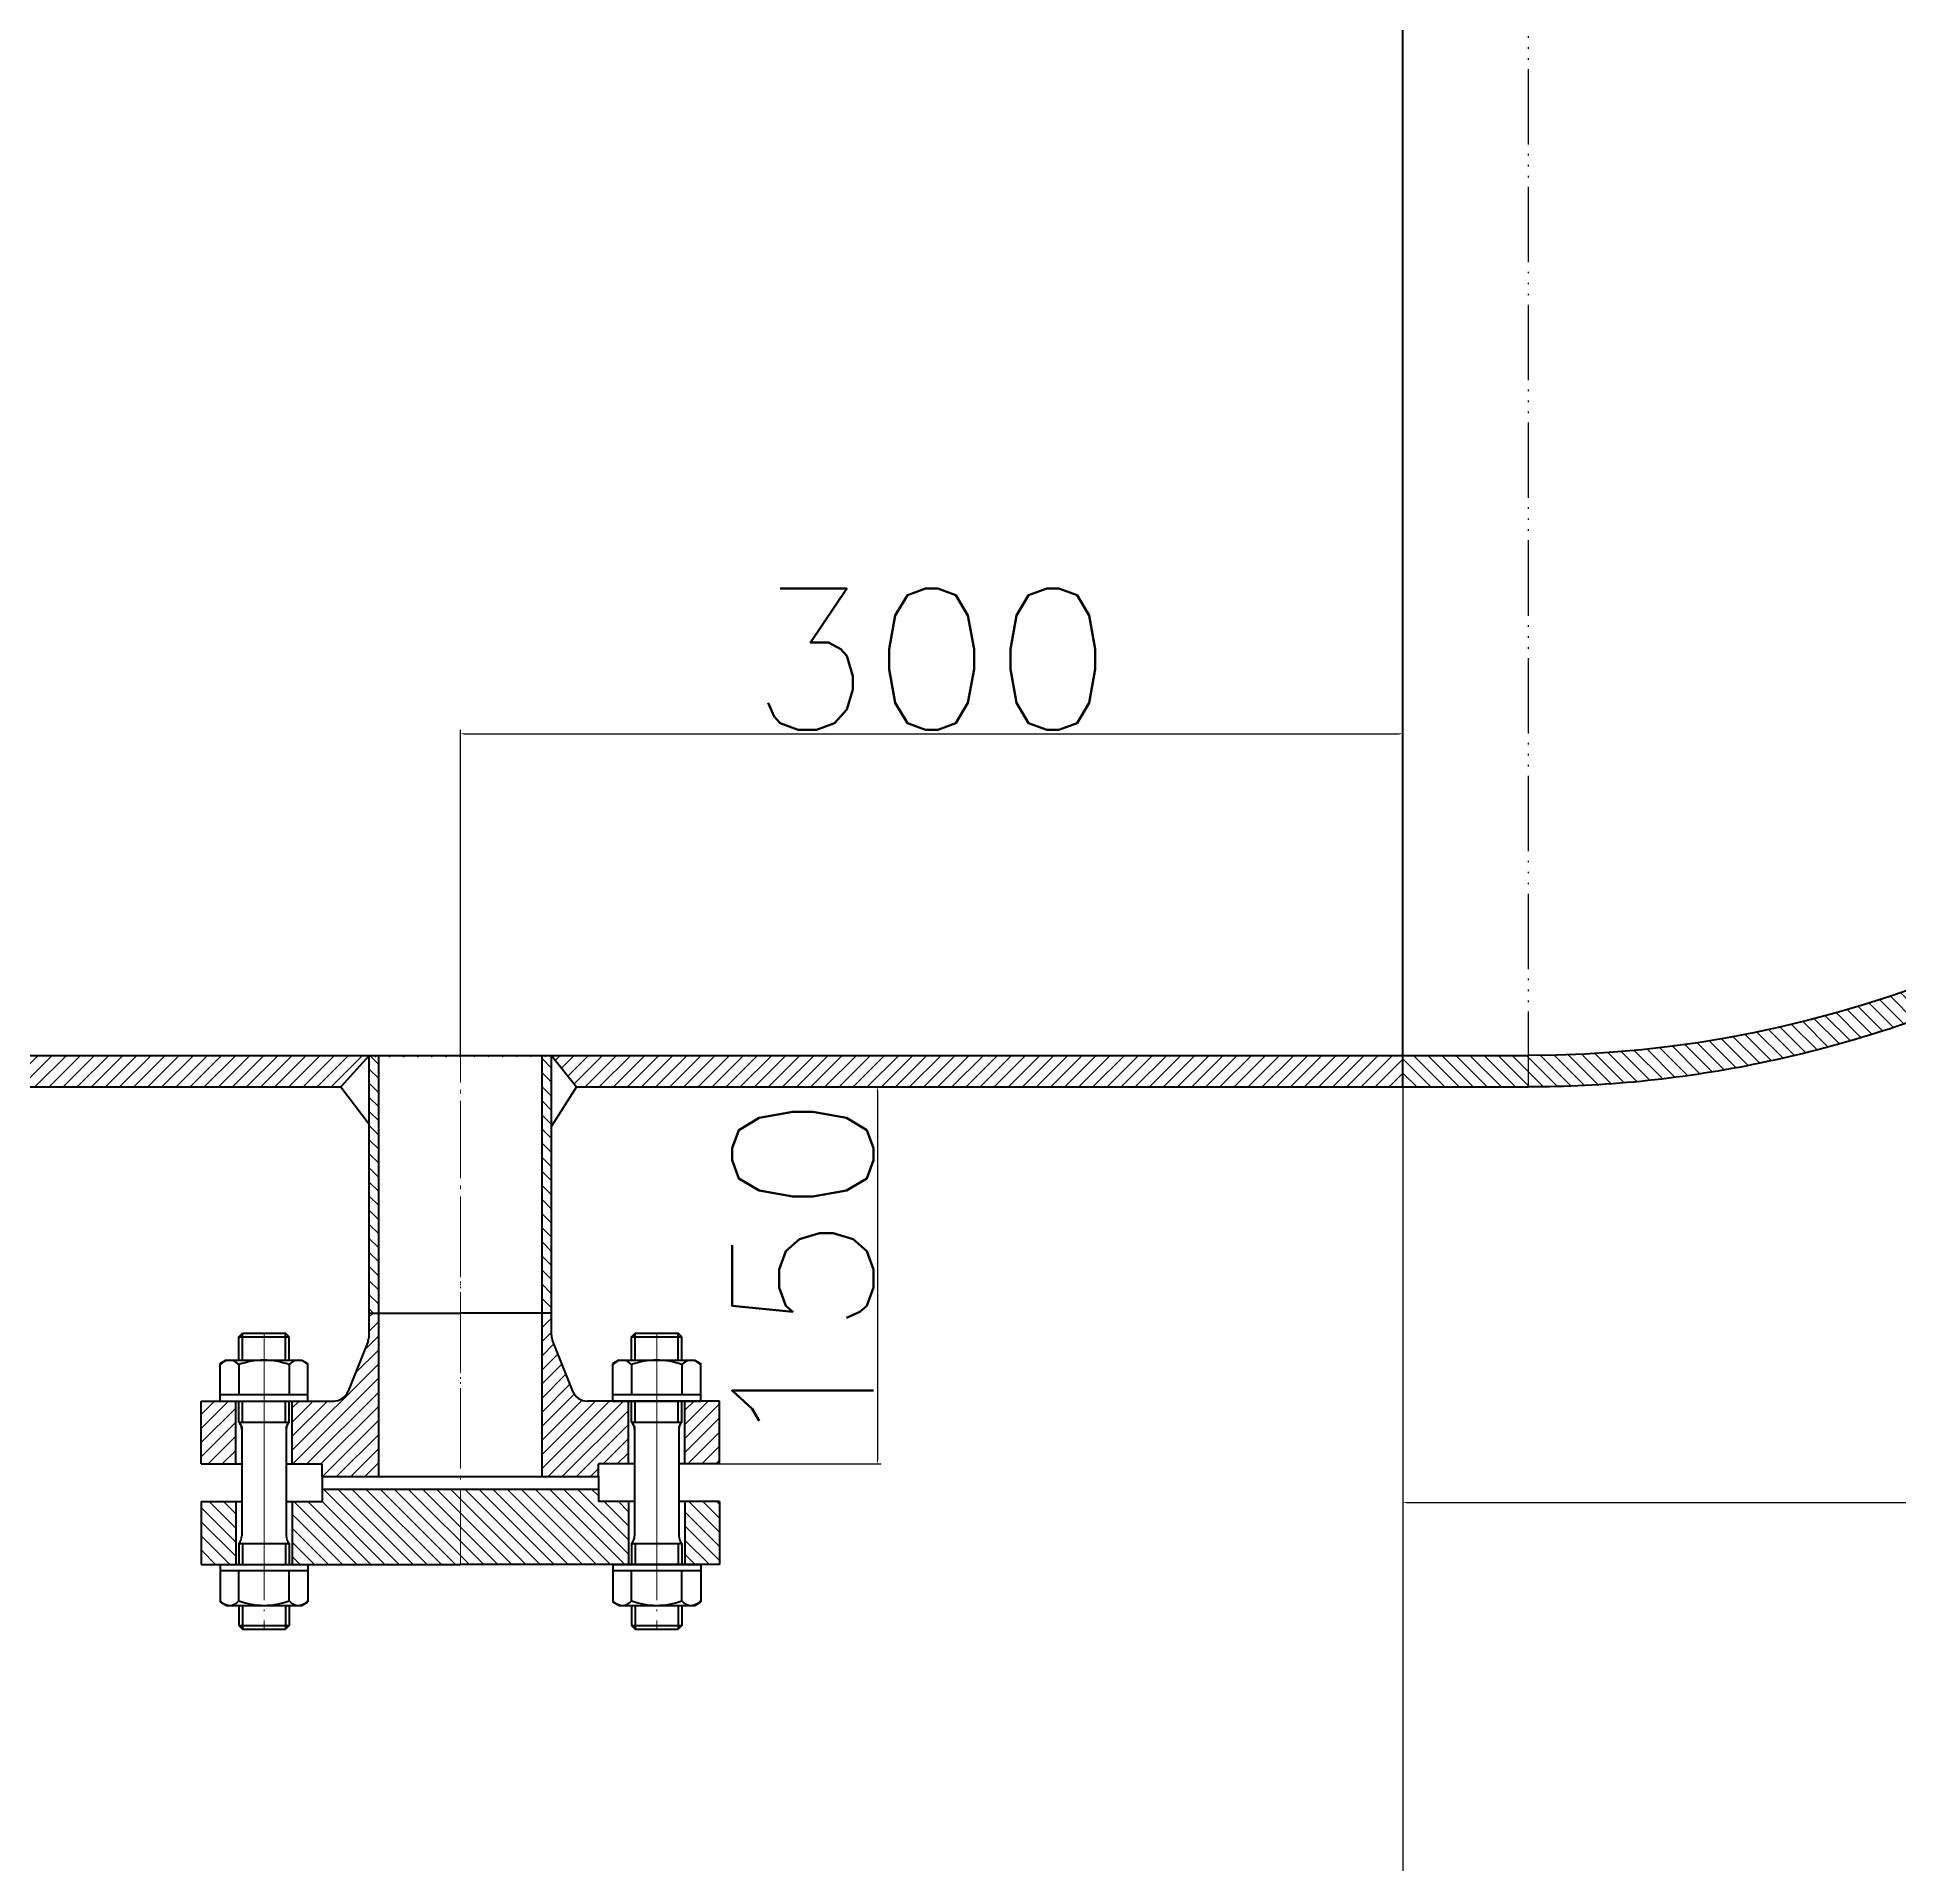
# Model space of a CAD drawing. Extents: x -11028 to 1475, y 2438 to 11279.
# Drawn here: x -2868 to -2276, y 6897 to 7478 of the extents above; entities that cross this region are included whole.
import ezdxf

# ---------------------------------------------------------------- set-up
doc = ezdxf.new("R2010")
doc.units = 0
doc.linetypes.add('ACAD_ISO04W100', pattern=[30.5, 24, -3, 0.5, -3])
doc.linetypes.add('ACAD_ISO05W100', pattern=[37.5, 24, -3, 0.5, -3, 0.5, -3, 0.5, -3])
doc.layers.get('DEFPOINTS').update_dxf_attribs({"linetype": 'CONTINUOUS', "lineweight": 13})
for name, color, linetype, lineweight in [('1粗实线', 3, 'CONTINUOUS', 40), ('2细实线', 7, 'CONTINUOUS', 25), ('3中心线', 30, 'ACAD_ISO04W100', 20), ('双点划线', 6, 'ACAD_ISO05W100', 30)]:
    doc.layers.add(name, color=color, linetype=linetype, lineweight=lineweight)
doc.styles.add('ST3', font='txt.shx', dxfattribs={"height": 45, "bigfont": 'intecad.shx'})
doc.dimstyles.get("Standard").update_dxf_attribs({"dimtxt": 0.18, "dimasz": 0.18, "dimexe": 0.18, "dimexo": 0.0625, "dimgap": 0.09, "dimtad": 0, "dimtih": 1, "dimtoh": 1, "dimdec": 4, "dimzin": 0, "dimdsep": 46, "dimtxsty": 'Standard', "dimcen": 0.09, "dimadec": 0, "dimazin": 0, "dimtfac": 1, "dimtdec": 4, "dimtofl": 0, "dimtmove": 0, "dimatfit": 3, "dimfxl": 0, "dimtolj": 1, "dimtzin": 0, "dimarcsym": 0})
doc.dimstyles.new('STANDARD$0', dxfattribs={"dimscale": 5, "dimtxt": 2.5, "dimasz": 2.5, "dimexe": 1.25, "dimexo": 0.625, "dimtad": 1, "dimdec": 4, "dimrnd": 1, "dimdsep": 46, "dimlunit": 6, "dimtxsty": 'Standard', "dimcen": -2.5, "dimadec": 0, "dimazin": 0, "dimtfac": 1, "dimtdec": 4, "dimtmove": 0, "dimatfit": 1, "dimfxl": 0, "dimtolj": 1, "dimtzin": 0, "dimarcsym": 0})

# ---------------------------------------------------------------- blocks, each defined once
blk = doc.blocks.new('*D23')
at = {"layer": '2细实线', "color": 7, "lineweight": -2}
for p, q in [((-1693.69, 8553.91), (-1693.69, 7010.34)), ((-2433.69, 7153.9), (-2433.69, 7010.34)), ((-2432.44, 7011.59), (-1694.94, 7011.59))]:
    blk.add_line(p, q, dxfattribs=at)
at = {"layer": '2细实线', "color": 7}
for points in [[(-2432.44, 7011.8), (-2432.44, 7011.38), (-2433.69, 7011.59)], [(-1694.94, 7011.8), (-1694.94, 7011.38), (-1693.69, 7011.59)]]:
    blk.add_solid(points, dxfattribs=at)
at = {"layer": 'DEFPOINTS', "color": 0}
for p in [(-1693.69, 8553.91), (-2433.69, 7153.9), (-1693.69, 7011.59)]:
    blk.add_point(p, dxfattribs=at)
at = {"layer": '2细实线', "color": 7, "insert": (-2078.69, 7035.34), "char_height": 45, "attachment_point": 5, "style": 'ST3'}
blk.add_mtext('\\A1;740', dxfattribs=at)
blk = doc.blocks.new('*D79')
at = {"layer": '1粗实线', "color": 7, "linetype": 'ByBlock', "lineweight": -2}
for p, q in [((-2733.69, 7153.84), (-2733.69, 7257.57)), ((-2732.44, 7256.32), (-2434.94, 7256.32)), ((-2433.69, 7153.9), (-2433.69, 7257.57))]:
    blk.add_line(p, q, dxfattribs=at)
at = {"layer": '1粗实线', "color": 7, "linetype": 'ByBlock'}
for points in [[(-2732.44, 7256.52), (-2732.44, 7256.11), (-2733.69, 7256.32)], [(-2434.94, 7256.52), (-2434.94, 7256.11), (-2433.69, 7256.32)]]:
    blk.add_solid(points, dxfattribs=at)
at = {"layer": 'DEFPOINTS', "color": 0, "linetype": 'ByBlock'}
for p in [(-2433.69, 7256.32), (-2733.69, 7153.84), (-2433.69, 7153.9)]:
    blk.add_point(p, dxfattribs=at)
at = {"layer": '1粗实线', "color": 7, "linetype": 'ByBlock', "insert": (-2583.69, 7280.07), "char_height": 45, "attachment_point": 5, "style": 'ST3'}
blk.add_mtext('\\A1;300', dxfattribs=at)
blk = doc.blocks.new('*D92')
at = {"layer": '2细实线', "color": 7, "linetype": 'ByBlock', "lineweight": -2}
for p, q in [((-2433.69, 7010.34), (-2433.69, 6518.8)), ((-9633.69, 6918.74), (-9633.69, 6518.8)), ((-9632.44, 6520.05), (-2434.94, 6520.05))]:
    blk.add_line(p, q, dxfattribs=at)
at = {"layer": '2细实线', "color": 7, "linetype": 'ByBlock'}
for points in [[(-9632.44, 6520.26), (-9632.44, 6519.85), (-9633.69, 6520.05)], [(-2434.94, 6520.26), (-2434.94, 6519.85), (-2433.69, 6520.05)]]:
    blk.add_solid(points, dxfattribs=at)
at = {"layer": 'DEFPOINTS', "color": 0, "linetype": 'ByBlock'}
for p in [(-2433.69, 7010.34), (-9633.69, 6918.74), (-2433.69, 6520.05)]:
    blk.add_point(p, dxfattribs=at)
at = {"layer": '2细实线', "color": 7, "linetype": 'ByBlock', "insert": (-6033.69, 6543.8), "char_height": 45, "attachment_point": 5, "style": 'ST3'}
blk.add_mtext('\\A1;7200', dxfattribs=at)
blk = doc.blocks.new('*D93')
at = {"layer": '2细实线', "color": 7, "linetype": 'ByBlock', "lineweight": -2}
for p, q in [((-10383.69, 8553.91), (-10383.69, 6352.51)), ((-1683.69, 8553.91), (-1683.69, 6352.51)), ((-10382.44, 6353.76), (-1684.94, 6353.76))]:
    blk.add_line(p, q, dxfattribs=at)
at = {"layer": '2细实线', "color": 7, "linetype": 'ByBlock'}
for points in [[(-10382.44, 6353.97), (-10382.44, 6353.55), (-10383.69, 6353.76)], [(-1684.94, 6353.97), (-1684.94, 6353.55), (-1683.69, 6353.76)]]:
    blk.add_solid(points, dxfattribs=at)
at = {"layer": 'DEFPOINTS', "color": 0, "linetype": 'ByBlock'}
for p in [(-10383.69, 8553.91), (-1683.69, 8553.91), (-1683.69, 6353.76)]:
    blk.add_point(p, dxfattribs=at)
at = {"layer": '2细实线', "color": 7, "linetype": 'ByBlock', "insert": (-6033.69, 6377.51), "char_height": 45, "attachment_point": 5, "style": 'ST3'}
blk.add_mtext('\\A1;~8700', dxfattribs=at)
blk = doc.blocks.new('*D94')
at = {"layer": '2细实线', "color": 7, "linetype": 'ByBlock', "lineweight": -2}
for p, q in [((-2655.07, 7143.9), (-2599.7, 7143.9)), ((-2600.95, 7142.65), (-2600.95, 7025.14)), ((-2651.19, 7023.89), (-2599.7, 7023.89))]:
    blk.add_line(p, q, dxfattribs=at)
at = {"layer": '2细实线', "color": 7, "linetype": 'ByBlock'}
for points in [[(-2601.16, 7142.65), (-2600.75, 7142.65), (-2600.95, 7143.9)], [(-2601.16, 7025.14), (-2600.75, 7025.14), (-2600.95, 7023.89)]]:
    blk.add_solid(points, dxfattribs=at)
at = {"layer": 'DEFPOINTS', "color": 0, "linetype": 'ByBlock'}
for p in [(-2655.07, 7143.9), (-2651.19, 7023.89), (-2600.95, 7023.89)]:
    blk.add_point(p, dxfattribs=at)
at = {"layer": '2细实线', "color": 7, "linetype": 'ByBlock', "insert": (-2624.7, 7083.9), "char_height": 45, "attachment_point": 5, "rotation": 90, "style": 'ST3'}
blk.add_mtext('\\A1;150', dxfattribs=at)

msp = doc.modelspace()

# ---------------------------------------------------------------- hatches: boundary and pattern name
at = {"layer": '2细实线', "linetype": 'ByBlock'}
h = msp.add_hatch(dxfattribs=at)
h.set_pattern_fill('ANSI31', color=256, angle=90, style=0)
h.paths.add_polyline_path([(-2393.68648, 9963.90449), (-2433.68648, 9963.90449), (-2428.13527, 9953.90449), (-2393.68648, 9953.90449)])
edge = h.paths.add_edge_path()
edge.add_spline(control_points=[(-2393.68384, 7143.90449), (-2369.85663, 7143.90467), (-2346.02996, 7146.27369), (-2297.65565, 7155.91094), (-2273.12144, 7163.38337), (-2224.66538, 7183.31119), (-2200.74336, 7195.76577), (-2153.76757, 7225.4801), (-2130.71333, 7242.73958), (-2085.70009, 7281.8503), (-2063.74081, 7303.70158), (-2021.12815, 7351.74896), (-2000.47472, 7377.94514), (-1960.67329, 7434.39904), (-1941.52535, 7464.65679), (-1904.92309, 7528.91231), (-1887.46887, 7562.91004), (-1854.42856, 7634.28626), (-1838.84256, 7671.66466), (-1809.69671, 7749.40746), (-1796.13694, 7789.77173), (-1771.18244, 7873.05955), (-1759.78777, 7915.98295), (-1739.28111, 8003.93462), (-1730.16915, 8048.96273), (-1714.32245, 8140.64656), (-1707.58774, 8187.3021), (-1696.56566, 8281.74582), (-1692.27831, 8329.5338), (-1686.19572, 8425.73507), (-1684.40048, 8474.14816), (-1683.32088, 8571.0855), (-1684.03651, 8619.60956), (-1687.97117, 8716.25347), (-1691.19019, 8764.37313), (-1700.09802, 8859.69731), (-1705.78681, 8906.90163), (-1719.5749, 8999.89415), (-1727.67417, 9045.68217), (-1746.19904, 9135.35651), (-1756.62461, 9179.24267), (-1779.69423, 9264.64842), (-1792.33823, 9306.16786), (-1819.71476, 9386.40094), (-1834.44722, 9425.11444), (-1865.85062, 9499.3266), (-1882.52148, 9534.82514), (-1917.63393, 9602.23239), (-1936.07543, 9634.14102), (-1974.54651, 9694.03039), (-1994.576, 9722.01113), (-2036.02805, 9773.74492), (-2057.45061, 9797.49804), (-2101.48278, 9840.51436), (-2124.09258, 9859.77764), (-2170.27991, 9893.58703), (-2193.85786, 9908.13305), (-2241.73999, 9932.31475), (-2266.04457, 9941.94986), (-2307.61369, 9953.99035), (-2324.76162, 9957.70531), (-2359.1686, 9962.66244), (-2376.42748, 9963.90449), (-2393.68648, 9963.90449)], knot_values=[6.283185307, 6.283185307, 6.283185307, 6.283185307, 6.382465344, 6.382465344, 6.48598263, 6.48598263, 6.589499915, 6.589499915, 6.693017201, 6.693017201, 6.796534487, 6.796534487, 6.900051773, 6.900051773, 7.003569058, 7.003569058, 7.107086344, 7.107086344, 7.21060363, 7.21060363, 7.314120916, 7.314120916, 7.417638201, 7.417638201, 7.521155487, 7.521155487, 7.624672773, 7.624672773, 7.728190059, 7.728190059, 7.831707344, 7.831707344, 7.93522463, 7.93522463, 8.038741916, 8.038741916, 8.142259202, 8.142259202, 8.245776487, 8.245776487, 8.349293773, 8.349293773, 8.452811059, 8.452811059, 8.556328345, 8.556328345, 8.65984563, 8.65984563, 8.763362916, 8.763362916, 8.866880202, 8.866880202, 8.970397488, 8.970397488, 9.073914773, 9.073914773, 9.177432059, 9.177432059, 9.280949345, 9.280949345, 9.35286182, 9.35286182, 9.424774295, 9.424774295, 9.424774295, 9.424774295], degree=3, periodic=0)
edge.add_line((-2393.68648, 9963.90449), (-2393.68648, 9953.90449))
edge.add_ellipse((-2393.68648, 8553.90449), major_axis=(0, 1400), ratio=0.5, start_angle=-179.99978996, end_angle=0, ccw=False)
edge.add_line((-2393.68648, 7153.90441), (-2393.68648, 7143.90443))
h = msp.add_hatch(dxfattribs=at)
h.set_pattern_fill('ANSI31', color=256, style=0)
edge = h.paths.add_edge_path()
edge.add_line((-8723.68648, 7143.90449), (-2771.75099, 7143.90449))
edge.add_line((-8385.33607, 7153.90449), (-2433.68648, 7153.90449))
h = msp.add_hatch(dxfattribs=at)
h.set_pattern_fill('ANSI31', color=256, style=0)
h.paths.add_polyline_path([(-3033.68648, 7133.90449), (-3043.68648, 7133.90449), (-3043.68648, 6907.90449), (-3033.68648, 6907.90449)])
h.paths.add_polyline_path([(-2762.70551, 7153.90449), (-3093.68648, 7153.90449), (-3093.68648, 7143.90449), (-2913.68648, 7143.90449), (-2771.79091, 7143.90449)])
h = msp.add_hatch(dxfattribs=at)
h.set_pattern_fill('ANSI31', color=256, style=0)
h.paths.add_polyline_path([(-2680.18648, 7043.89136), (-2685.18728, 7043.89136), (-2693.30131, 7043.89136, -0.306678442), (-2697.94369, 7047.0344), (-2704.32886, 7062.99732, -0.095414572), (-2704.68648, 7064.85427), (-2704.68648, 7071.89136), (-2707.68648, 7071.89136), (-2707.68648, 7019.89136), (-2689.68648, 7019.89136), (-2689.68648, 7023.89136), (-2680.18648, 7023.89136)])
h.paths.add_polyline_path([(-2651.18648, 7043.89136), (-2662.18648, 7043.89136), (-2662.18648, 7023.89136), (-2651.18648, 7023.89136)])
h.paths.add_polyline_path([(-2759.68648, 7071.89136), (-2762.68648, 7071.89136), (-2762.68648, 7064.85427, -0.095414572), (-2763.04409, 7062.99732), (-2769.42926, 7047.0344, -0.306678442), (-2774.07164, 7043.89136), (-2787.18648, 7043.89136), (-2787.18648, 7023.89136), (-2777.68648, 7023.89136), (-2777.68648, 7019.89136), (-2759.68648, 7019.89136)])
h.paths.add_polyline_path([(-2805.18648, 7043.89136), (-2810.18728, 7043.89136), (-2816.18648, 7043.89136), (-2816.18648, 7023.89136), (-2805.18648, 7023.89136)])
h.paths.add_polyline_path([(-2433.68648, 7153.90449), (-2704.68448, 7153.90449), (-2696.76184, 7143.90449), (-2433.68648, 7143.90449)])
h = msp.add_hatch(dxfattribs=at)
h.set_pattern_fill('ANSI31', color=256, angle=90, style=0)
h.paths.add_polyline_path([(-2759.68648, 7153.90449), (-2762.68648, 7153.90449), (-2762.68648, 7071.89136), (-2759.68648, 7071.89136)])
h.paths.add_polyline_path([(-2704.68648, 7153.90449), (-2707.68648, 7153.90449), (-2707.68648, 7071.89136), (-2704.68648, 7071.89136)])
h = msp.add_hatch(dxfattribs=at)
h.set_pattern_fill('ANSI31', color=256, angle=90, style=0)
h.paths.add_polyline_path([(-2393.68648, 7153.90449), (-2433.68648, 7153.90449), (-2433.68648, 7143.90449), (-2393.68648, 7143.90449)])
h = msp.add_hatch(dxfattribs=at)
h.set_pattern_fill('ANSI31', color=256, angle=90, style=0)
h.paths.add_polyline_path([(-2733.68648, 7015.89136), (-2777.68648, 7015.89136), (-2777.68648, 7011.89136), (-2787.18648, 7011.89136), (-2787.18648, 6991.89136), (-2782.18568, 6991.89136), (-2733.68648, 6991.89136)])
h.paths.add_polyline_path([(-2805.18648, 7011.89136), (-2816.18648, 7011.89136), (-2816.18648, 6991.89136), (-2805.18648, 6991.89136)])
h.paths.add_polyline_path([(-2680.18648, 7011.89136), (-2689.68648, 7011.89136), (-2689.68648, 7015.89136), (-2733.68648, 7015.89136), (-2733.68648, 6991.89136), (-2680.18648, 6991.89136)])
h.paths.add_polyline_path([(-2651.18648, 7011.89136), (-2662.18648, 7011.89136), (-2662.18648, 6991.89136), (-2657.18568, 6991.89136), (-2651.18648, 6991.89136)])

# ---------------------------------------------------------------- linework, layer by layer
at = {"layer": '1粗实线'}
for p, q in [((-2433.68648, 7143.90449), (-2433.68648, 9963.90449)), ((-2762.68648, 7064.85427), (-2762.68648, 7153.92544)), ((-2759.68648, 7019.89136), (-2759.68648, 7153.92449)), ((-2707.68648, 7019.89136), (-2707.68648, 7153.90796)), ((-2704.68648, 7064.85427), (-2704.68648, 7153.90701)), ((-2433.68648, 7153.90449), (-2393.68648, 7153.90449)), ((-2433.68648, 7143.90449), (-2393.68648, 7143.90449)), ((-2762.68648, 7071.89136), (-2733.68648, 7071.89136)), ((-2704.68648, 7071.89136), (-2733.68648, 7071.89136)), ((-2804.17848, 7064.35612), (-2802.99448, 7065.54012)), ((-2804.17848, 7056.91536), (-2804.17848, 7064.35612)), ((-2804.17848, 7064.35612), (-2788.19448, 7064.35612)), ((-2802.99448, 7056.91536), (-2802.99448, 7065.54012)), ((-2802.99448, 7065.54012), (-2789.37848, 7065.54012)), ((-2789.37848, 7056.91536), (-2789.37848, 7065.54012)), ((-2788.19448, 7064.35612), (-2789.37848, 7065.54012)), ((-2788.19448, 7056.91536), (-2788.19448, 7064.35612)), ((-2763.04409, 7062.99732), (-2769.42926, 7047.0344)), ((-2704.32886, 7062.99732), (-2697.94369, 7047.0344)), ((-2679.17848, 7064.35612), (-2677.99448, 7065.54012)), ((-2679.17848, 7056.91536), (-2679.17848, 7064.35612)), ((-2679.17848, 7064.35612), (-2663.19448, 7064.35612)), ((-2677.99448, 7056.91536), (-2677.99448, 7065.54012)), ((-2677.99448, 7065.54012), (-2664.37848, 7065.54012)), ((-2664.37848, 7056.91536), (-2664.37848, 7065.54012)), ((-2663.19448, 7064.35612), (-2664.37848, 7065.54012)), ((-2663.19448, 7056.91536), (-2663.19448, 7064.35612)), ((-2808.27349, 7056.91536), (-2810.18728, 7055.81043)), ((-2810.18728, 7043.89136), (-2810.18728, 7055.81043)), ((-2808.27349, 7056.91536), (-2784.09946, 7056.91536)), ((-2804.17848, 7055.50383), (-2804.17848, 7045.95722)), ((-2788.19448, 7055.50383), (-2788.19448, 7045.95722)), ((-2784.09946, 7056.91536), (-2782.18568, 7055.81043)), ((-2782.18568, 7043.89136), (-2782.18568, 7055.81043)), ((-2683.27349, 7056.91536), (-2685.18728, 7055.81043)), ((-2685.18728, 7043.89136), (-2685.18728, 7055.81043)), ((-2683.27349, 7056.91536), (-2659.09946, 7056.91536)), ((-2679.17848, 7055.50383), (-2679.17848, 7045.95722)), ((-2663.19448, 7055.50383), (-2663.19448, 7045.95722)), ((-2659.09946, 7056.91536), (-2657.18568, 7055.81043)), ((-2657.18568, 7043.89136), (-2657.18568, 7055.81043)), ((-2810.18728, 7045.95722), (-2782.18568, 7045.95722)), ((-2685.18728, 7045.95722), (-2657.18568, 7045.95722)), ((-2816.18648, 7023.89136), (-2816.18648, 7043.89136)), ((-2816.18648, 7043.89136), (-2774.07164, 7043.89136)), ((-2810.18728, 7043.89136), (-2782.18568, 7043.89136)), ((-2805.18648, 7023.89136), (-2805.18648, 7043.89136)), ((-2804.17848, 7037.21731), (-2804.17848, 7043.89136)), ((-2802.99448, 7037.21731), (-2802.99448, 7043.89136)), ((-2789.37848, 7037.21731), (-2789.37848, 7043.89136)), ((-2788.19448, 7037.21731), (-2788.19448, 7043.89136)), ((-2787.18648, 7023.89136), (-2787.18648, 7043.89136)), ((-2651.18648, 7043.89136), (-2693.30131, 7043.89136)), ((-2685.18728, 7043.89136), (-2657.18568, 7043.89136)), ((-2680.18648, 7023.89136), (-2680.18648, 7043.89136)), ((-2679.17848, 7037.21731), (-2679.17848, 7043.89136)), ((-2677.99448, 7037.21731), (-2677.99448, 7043.89136)), ((-2664.37848, 7037.21731), (-2664.37848, 7043.89136)), ((-2663.19448, 7037.21731), (-2663.19448, 7043.89136)), ((-2662.18648, 7023.89136), (-2662.18648, 7043.89136)), ((-2651.18648, 7023.89136), (-2651.18648, 7043.89136)), ((-2804.17411, 7037.21731), (-2788.19448, 7037.21731)), ((-2803.23881, 7035.89136), (-2803.23881, 7000.96048)), ((-2789.13414, 7035.89136), (-2789.13414, 7000.96048)), ((-2679.17411, 7037.21731), (-2663.19448, 7037.21731)), ((-2678.23881, 7035.89136), (-2678.23881, 7000.96048)), ((-2664.13414, 7035.89136), (-2664.13414, 7000.96048)), ((-2816.18648, 7023.89136), (-2803.23881, 7023.89136)), ((-2789.13414, 7023.89136), (-2777.68648, 7023.89136)), ((-2777.68648, 7019.89136), (-2777.68648, 7023.89136)), ((-2689.68648, 7019.89136), (-2689.68648, 7023.89136)), ((-2678.23881, 7023.89136), (-2689.68648, 7023.89136)), ((-2651.18648, 7023.89136), (-2664.13414, 7023.89136)), ((-2777.68648, 7019.89136), (-2689.68648, 7019.89136)), ((-2777.68648, 7015.89136), (-2777.68648, 7011.89136)), ((-2777.68648, 7015.89136), (-2689.68648, 7015.89136)), ((-2689.68648, 7015.89136), (-2689.68648, 7011.89136)), ((-2816.18648, 7011.89136), (-2816.18648, 6991.89136)), ((-2816.18648, 7011.89136), (-2803.23881, 7011.89136)), ((-2805.18648, 7011.89136), (-2805.18648, 6991.89136)), ((-2789.13414, 7011.89136), (-2777.68648, 7011.89136)), ((-2787.18648, 7011.89136), (-2787.18648, 6991.89136)), ((-2678.23881, 7011.89136), (-2689.68648, 7011.89136)), ((-2680.18648, 7011.89136), (-2680.18648, 6991.89136)), ((-2651.18648, 7011.89136), (-2664.13414, 7011.89136)), ((-2662.18648, 7011.89136), (-2662.18648, 6991.89136)), ((-2651.18648, 7011.89136), (-2651.18648, 6991.89136)), ((-2804.17848, 6998.56541), (-2804.17848, 6991.89136)), ((-2804.17411, 6998.56541), (-2788.19448, 6998.56541)), ((-2802.99448, 6998.56541), (-2802.99448, 6991.89136)), ((-2789.37848, 6998.56541), (-2789.37848, 6991.89136)), ((-2788.19448, 6998.56541), (-2788.19448, 6991.89136)), ((-2679.17848, 6998.56541), (-2679.17848, 6991.89136)), ((-2679.17411, 6998.56541), (-2663.19448, 6998.56541)), ((-2677.99448, 6998.56541), (-2677.99448, 6991.89136)), ((-2664.37848, 6998.56541), (-2664.37848, 6991.89136)), ((-2663.19448, 6998.56541), (-2663.19448, 6991.89136)), ((-2816.18648, 6991.89136), (-2733.68648, 6991.89136)), ((-2810.18728, 6991.89136), (-2810.18728, 6979.97228)), ((-2810.18728, 6991.89136), (-2782.18568, 6991.89136)), ((-2782.18568, 6991.89136), (-2782.18568, 6979.97228)), ((-2651.18648, 6991.89136), (-2733.68648, 6991.89136)), ((-2685.18728, 6991.89136), (-2685.18728, 6979.97228)), ((-2685.18728, 6991.89136), (-2657.18568, 6991.89136)), ((-2657.18568, 6991.89136), (-2657.18568, 6979.97228)), ((-2810.18728, 6989.99764), (-2782.18568, 6989.99764)), ((-2804.17848, 6980.27888), (-2804.17848, 6989.99764)), ((-2788.19448, 6980.27888), (-2788.19448, 6989.99764)), ((-2685.18728, 6989.99764), (-2657.18568, 6989.99764)), ((-2679.17848, 6980.27888), (-2679.17848, 6989.99764)), ((-2663.19448, 6980.27888), (-2663.19448, 6989.99764)), ((-2808.27349, 6978.86736), (-2810.18728, 6979.97228)), ((-2784.09946, 6978.86736), (-2782.18568, 6979.97228)), ((-2683.27349, 6978.86736), (-2685.18728, 6979.97228)), ((-2659.09946, 6978.86736), (-2657.18568, 6979.97228)), ((-2808.27349, 6978.86736), (-2784.09946, 6978.86736)), ((-2804.17848, 6978.86736), (-2804.17848, 6972.48901)), ((-2802.99448, 6978.86736), (-2802.99448, 6971.30501)), ((-2789.37848, 6978.86736), (-2789.37848, 6971.30501)), ((-2788.19448, 6978.86736), (-2788.19448, 6972.48901)), ((-2683.27349, 6978.86736), (-2659.09946, 6978.86736)), ((-2679.17848, 6978.86736), (-2679.17848, 6972.48901)), ((-2677.99448, 6978.86736), (-2677.99448, 6971.30501)), ((-2664.37848, 6978.86736), (-2664.37848, 6971.30501)), ((-2663.19448, 6978.86736), (-2663.19448, 6972.48901)), ((-2804.17848, 6972.48901), (-2788.19448, 6972.48901)), ((-2804.17848, 6972.48901), (-2802.99448, 6971.30501)), ((-2802.99448, 6971.30501), (-2789.37848, 6971.30501)), ((-2788.19448, 6972.48901), (-2789.37848, 6971.30501)), ((-2679.17848, 6972.48901), (-2663.19448, 6972.48901)), ((-2679.17848, 6972.48901), (-2677.99448, 6971.30501)), ((-2677.99448, 6971.30501), (-2664.37848, 6971.30501)), ((-2663.19448, 6972.48901), (-2664.37848, 6971.30501))]:
    msp.add_line(p, q, dxfattribs=at)
at = {"layer": '1粗实线', "linetype": 'ByBlock'}
for p, q in [((-8385.33607, 7153.90449), (-2433.68648, 7153.90449)), ((-2762.68648, 7153.92544), (-2771.76926, 7143.92832)), ((-2704.68648, 7153.90701), (-2696.76184, 7143.90449)), ((-8723.68648, 7143.90449), (-2771.75099, 7143.90449)), ((-2771.76926, 7143.92832), (-2762.68648, 7132.0771)), ((-2696.76184, 7143.90449), (-2704.68648, 7131.43108)), ((-2696.76184, 7143.90449), (-2433.68648, 7143.90449)), ((-2777.68648, 7019.89136), (-2777.68648, 7015.89136)), ((-2689.68648, 7019.89136), (-2689.68648, 7015.89136))]:
    msp.add_line(p, q, dxfattribs=at)
at = {"layer": '1粗实线'}
for centre, radius, start, end in [((-2767.68648, 7064.85427), 5, 338.19859051, 0), ((-2699.68648, 7064.85427), 5, 180, 201.80140949), ((-2807.11911, 7053.15536), 3.76333, 38.61185154, 144.61510216), ((-2796.18648, 7033.58444), 23.33092, 69.96770504, 110.03229496), ((-2785.25384, 7053.15536), 3.76333, 35.38489784, 141.38814846), ((-2682.11911, 7053.15536), 3.76333, 38.61185154, 144.61510216), ((-2671.18648, 7033.58444), 23.33092, 69.96770504, 110.03229496), ((-2660.25384, 7053.15536), 3.76333, 35.38489784, 141.38814846), ((-2774.07164, 7048.89136), 5, 270, 338.19859051), ((-2693.30131, 7048.89136), 5, 201.80140949, 270), ((-2806.7908, 7034.8153), 3.552, 359.88816484, 42.55054125), ((-2785.58215, 7034.8153), 3.552, 137.44945875, 180.11183516), ((-2681.7908, 7034.8153), 3.552, 359.88816484, 42.55054125), ((-2660.58215, 7034.8153), 3.552, 137.44945875, 180.11183516), ((-2806.7908, 7000.96741), 3.552, 317.44945875, 0.11183516), ((-2785.58215, 7000.96741), 3.552, 179.88816484, 222.55054125), ((-2681.7908, 7000.96741), 3.552, 317.44945875, 0.11183516), ((-2660.58215, 7000.96741), 3.552, 179.88816484, 222.55054125), ((-2807.11911, 6982.62736), 3.76333, 215.38489784, 321.38814846), ((-2796.18648, 7002.19827), 23.33092, 249.96770504, 290.03229496), ((-2785.25384, 6982.62736), 3.76333, 218.61185154, 324.61510216), ((-2682.11911, 6982.62736), 3.76333, 215.38489784, 321.38814846), ((-2671.18648, 7002.19827), 23.33092, 249.96770504, 290.03229496), ((-2660.25384, 6982.62736), 3.76333, 218.61185154, 324.61510216)]:
    msp.add_arc(centre, radius, start, end, dxfattribs=at)
at = {"layer": '1粗实线', "extrusion": (0, 0, -1)}
msp.add_ellipse((-2393.68648, 8553.90449), major_axis=(0, 1400), ratio=0.5, start_param=6.283185307, end_param=9.424774295, dxfattribs=at)
at = {"layer": '1粗实线'}
msp.add_open_spline([(-2393.68648, 9963.90449), (-2376.42748, 9963.90449), (-2359.1686, 9962.66244), (-2324.76162, 9957.70531), (-2307.61369, 9953.99035), (-2266.04457, 9941.94986), (-2241.73999, 9932.31475), (-2193.85786, 9908.13305), (-2170.27991, 9893.58703), (-2124.09258, 9859.77764), (-2101.48278, 9840.51436), (-2057.45061, 9797.49804), (-2036.02805, 9773.74492), (-1994.576, 9722.01113), (-1974.54651, 9694.03039), (-1936.07543, 9634.14102), (-1917.63393, 9602.23239), (-1882.52148, 9534.82514), (-1865.85062, 9499.3266), (-1834.44722, 9425.11444), (-1819.71476, 9386.40094), (-1792.33823, 9306.16786), (-1779.69423, 9264.64842), (-1756.62461, 9179.24267), (-1746.19904, 9135.35651), (-1727.67417, 9045.68217), (-1719.5749, 8999.89415), (-1705.78681, 8906.90163), (-1700.09802, 8859.69731), (-1691.19019, 8764.37313), (-1687.97117, 8716.25347), (-1684.03651, 8619.60956), (-1683.32088, 8571.0855), (-1684.40048, 8474.14816), (-1686.19572, 8425.73507), (-1692.27831, 8329.5338), (-1696.56566, 8281.74582), (-1707.58774, 8187.3021), (-1714.32245, 8140.64656), (-1730.16915, 8048.96273), (-1739.28111, 8003.93462), (-1759.78777, 7915.98295), (-1771.18244, 7873.05955), (-1796.13694, 7789.77173), (-1809.69671, 7749.40746), (-1838.84256, 7671.66466), (-1854.42856, 7634.28626), (-1887.46887, 7562.91004), (-1904.92309, 7528.91231), (-1941.52535, 7464.65679), (-1960.67329, 7434.39904), (-2000.47472, 7377.94514), (-2021.12815, 7351.74896), (-2063.74081, 7303.70158), (-2085.70009, 7281.8503), (-2130.71333, 7242.73958), (-2153.76757, 7225.4801), (-2200.74336, 7195.76577), (-2224.66538, 7183.31119), (-2273.12144, 7163.38337), (-2297.65565, 7155.91094), (-2346.02996, 7146.27369), (-2369.85663, 7143.90467), (-2393.68384, 7143.90449)], degree=3, knots=[6.283185307, 6.283185307, 6.283185307, 6.283185307, 6.355097782, 6.355097782, 6.427010257, 6.427010257, 6.530527543, 6.530527543, 6.634044829, 6.634044829, 6.737562114, 6.737562114, 6.8410794, 6.8410794, 6.944596686, 6.944596686, 7.048113972, 7.048113972, 7.151631257, 7.151631257, 7.255148543, 7.255148543, 7.358665829, 7.358665829, 7.462183115, 7.462183115, 7.5657004, 7.5657004, 7.669217686, 7.669217686, 7.772734972, 7.772734972, 7.876252258, 7.876252258, 7.979769543, 7.979769543, 8.083286829, 8.083286829, 8.186804115, 8.186804115, 8.290321401, 8.290321401, 8.393838686, 8.393838686, 8.497355972, 8.497355972, 8.600873258, 8.600873258, 8.704390544, 8.704390544, 8.807907829, 8.807907829, 8.911425115, 8.911425115, 9.014942401, 9.014942401, 9.118459687, 9.118459687, 9.221976972, 9.221976972, 9.325494258, 9.325494258, 9.424774295, 9.424774295, 9.424774295, 9.424774295], dxfattribs=at)
at = {"layer": '3中心线'}
for p, q in [((-2733.68648, 7024.01472), (-2733.68648, 7153.83996)), ((-2733.68648, 7053.83996), (-2733.68648, 7153.83996)), ((-2733.68648, 7053.83996), (-2733.68648, 7153.83996)), ((-2733.68648, 6991.89136), (-2733.68648, 7091.39136)), ((-2796.18648, 7065.54012), (-2796.18648, 6971.30501)), ((-2671.18648, 7065.54012), (-2671.18648, 6971.30501)), ((-2796.18648, 7023.89136), (-2796.18648, 7043.89136)), ((-2671.18648, 7023.89136), (-2671.18648, 7043.89136)), ((-2796.18648, 7011.89136), (-2796.18648, 6991.89136)), ((-2671.18648, 7011.89136), (-2671.18648, 6991.89136))]:
    msp.add_line(p, q, dxfattribs=at)
at = {"layer": '双点划线'}
msp.add_line((-2393.68648, 7143.90449), (-2393.68648, 9963.90449), dxfattribs=at)

# ---------------------------------------------------------------- dimensions: what is measured, and where the dimension line sits
at = {"layer": '1粗实线', "linetype": 'ByBlock'}
dim = msp.add_linear_dim(base=(-2433.68648, 7256.31563), p1=(-2733.68648, 7153.83996), p2=(-2433.68648, 7153.90449), text='300', dimstyle='STANDARD$0', override={"dimtxt": 0.5, "dimasz": 0.25, "dimexe": 0.25, "dimexo": 0, "dimgap": 0.25, "dimrnd": 0.0005, "dimtxsty": 'ST3', "dimcen": 2.5, "dimclrd": 7, "dimclre": 7, "dimclrt": 7}, dxfattribs=at)
dim.commit()
dim.dimension.update_dxf_attribs({"geometry": '*D79', "text_midpoint": (-2583.68648, 7280.06563)})
at = {"layer": '2细实线', "linetype": 'ByBlock'}
for base, p1, p2, text, picture, middle in [((-1683.68657, 6353.7598), (-10383.68638, 8553.90584), (-1683.68657, 8553.90584), '~8700', '*D93', (-6033.68648, 6377.5098)), ((-2433.68648, 6520.05449), (-9633.68648, 6918.74407), (-2433.68648, 7010.33758), '7200', '*D92', (-6033.68648, 6543.80449))]:
    dim = msp.add_linear_dim(base=base, p1=p1, p2=p2, text=text, dimstyle='STANDARD$0', override={"dimtxt": 0.5, "dimasz": 0.25, "dimexe": 0.25, "dimexo": 0, "dimgap": 0.25, "dimrnd": 0.0005, "dimtxsty": 'ST3', "dimcen": 2.5, "dimclrd": 7, "dimclre": 7, "dimclrt": 7}, dxfattribs=at)
    dim.commit()
    dim.dimension.update_dxf_attribs({"geometry": picture, "text_midpoint": middle})
at = {"layer": '2细实线'}
dim = msp.add_linear_dim(base=(-1693.68648, 7011.58758), p1=(-2433.68648, 7153.90449), p2=(-1693.68648, 8553.90577), angle=180, text='740', dimstyle='STANDARD$0', override={"dimtxt": 0.5, "dimasz": 0.25, "dimexe": 0.25, "dimexo": 0, "dimgap": 0.25, "dimrnd": 0.0005, "dimtxsty": 'ST3', "dimcen": 2.5, "dimclrd": 7, "dimclre": 7, "dimclrt": 7}, dxfattribs=at)
dim.commit()
dim.dimension.update_dxf_attribs({"geometry": '*D23', "text_midpoint": (-2078.68648, 7011.58758), "dimtype": 160})
at = {"layer": '2细实线', "linetype": 'ByBlock'}
dim = msp.add_linear_dim(base=(-2600.95399, 7023.89136), p1=(-2655.07343, 7143.90449), p2=(-2651.18648, 7023.89136), angle=90, text='150', dimstyle='STANDARD$0', override={"dimtxt": 0.5, "dimasz": 0.25, "dimexe": 0.25, "dimexo": 0, "dimgap": 0.25, "dimrnd": 0.0005, "dimtxsty": 'ST3', "dimcen": 2.5, "dimclrd": 7, "dimclre": 7, "dimclrt": 7}, dxfattribs=at)
dim.commit()
dim.dimension.update_dxf_attribs({"geometry": '*D94', "text_midpoint": (-2624.70399, 7083.89792)})

# ---------------------------------------------------------------- leaders
at = {"layer": '2细实线', "linetype": 'ByBlock', "annotation_type": 0, "has_hookline": 1, "hookline_direction": 0, "text_width": 75}
msp.add_leader([(-3451.88827, 7046.89797), (-2780.62312, 6603.63767), (-2780.37312, 6603.63767)], dimstyle='Standard', override={"dimtxt": 0.5, "dimasz": 0.25, "dimexe": 0.25, "dimexo": 0, "dimgap": 0.25, "dimtad": 1, "dimrnd": 0.0005, "dimzin": 8, "dimlunit": 6, "dimtxsty": 'ST3', "dimcen": 2.5, "dimclrd": 7, "dimclre": 7, "dimclrt": 7, "dimtofl": 1}, dxfattribs=at)

doc.saveas('drawing.dxf')
